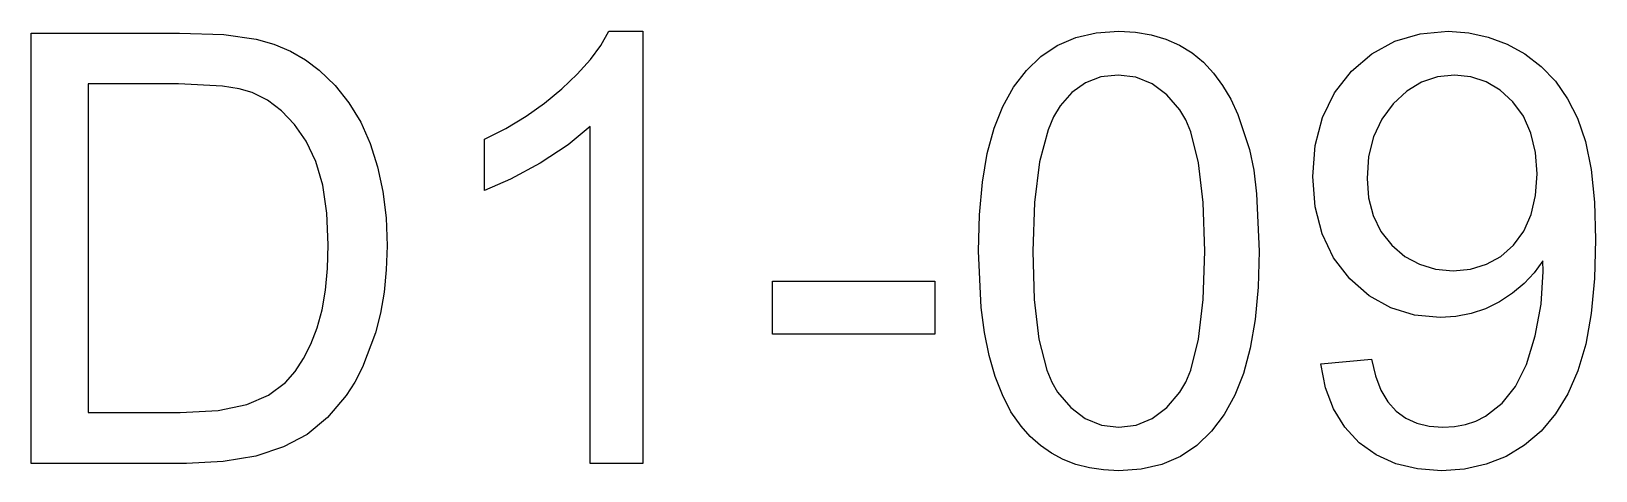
# Model space of a CAD drawing. Header units: millimetres. Extents: x 16 to 413, y -322 to -17.
# Drawn here: x 250 to 260.68, y -130 to -127 of the extents above; entities that cross this region are included whole.
import ezdxf

# ---------------------------------------------------------------- set-up
doc = ezdxf.new("R2010")
doc.units = ezdxf.units.MM
doc.layers.add('engrave', color=5, linetype='Continuous')

msp = doc.modelspace()

# ---------------------------------------------------------------- linework, layer by layer
at = {"layer": 'engrave'}
for points in [[(254.176, -129.95), (253.816, -129.95), (253.816, -127.651), (253.665, -127.776), (253.474, -127.9), (253.273, -128.009), (253.094, -128.086), (253.094, -127.737), (253.241, -127.663), (253.378, -127.58), (253.505, -127.49), (253.623, -127.393), (253.728, -127.292), (253.817, -127.193), (253.889, -127.096), (253.944, -127), (254.176, -127), (254.176, -129.95)], [(256.467, -128.501), (256.474, -128.253), (256.494, -128.031), (256.527, -127.834), (256.574, -127.662), (256.634, -127.513), (256.707, -127.381), (256.794, -127.268), (256.893, -127.172), (257.005, -127.097), (257.132, -127.043), (257.271, -127.011), (257.425, -127), (257.539, -127.006), (257.647, -127.024), (257.747, -127.054), (257.84, -127.095), (257.925, -127.148), (258.003, -127.211), (258.072, -127.285), (258.134, -127.37), (258.189, -127.464), (258.238, -127.569), (258.317, -127.807), (258.346, -127.947), (258.366, -128.109), (258.383, -128.501), (258.376, -128.747), (258.356, -128.968), (258.323, -129.164), (258.277, -129.336), (258.217, -129.485), (258.144, -129.617), (258.058, -129.731), (257.959, -129.827), (257.846, -129.902), (257.72, -129.957), (257.579, -129.989), (257.425, -130), (257.321, -129.995), (257.224, -129.981), (257.132, -129.957), (257.046, -129.924), (256.965, -129.881), (256.89, -129.829), (256.821, -129.767), (256.758, -129.695), (256.689, -129.597), (256.63, -129.483), (256.58, -129.356), (256.54, -129.213), (256.508, -129.057), (256.485, -128.886), (256.467, -128.501)], [(258.804, -129.271), (259.15, -129.238), (259.177, -129.352), (259.214, -129.449), (259.262, -129.53), (259.319, -129.593), (259.385, -129.641), (259.46, -129.676), (259.544, -129.697), (259.637, -129.703), (259.718, -129.699), (259.793, -129.684), (259.864, -129.661), (259.929, -129.627), (260.043, -129.538), (260.134, -129.424), (260.208, -129.274), (260.269, -129.08), (260.309, -128.862), (260.323, -128.639), (260.321, -128.567), (260.262, -128.649), (260.193, -128.723), (260.114, -128.789), (260.025, -128.847), (259.929, -128.894), (259.83, -128.927), (259.727, -128.947), (259.619, -128.954), (259.444, -128.937), (259.283, -128.888), (259.135, -128.805), (259.002, -128.689), (258.892, -128.547), (258.813, -128.383), (258.765, -128.198), (258.749, -127.992), (258.766, -127.779), (258.815, -127.589), (258.898, -127.42), (259.013, -127.273), (259.153, -127.153), (259.31, -127.068), (259.483, -127.017), (259.673, -127), (259.814, -127.01), (259.948, -127.039), (260.076, -127.087), (260.197, -127.154), (260.309, -127.24), (260.406, -127.341), (260.489, -127.46), (260.558, -127.594), (260.612, -127.753), (260.651, -127.944), (260.674, -128.166), (260.681, -128.421), (260.674, -128.688), (260.651, -128.927), (260.613, -129.136), (260.559, -129.318), (260.491, -129.475), (260.407, -129.611), (260.309, -129.729), (260.195, -129.826), (260.069, -129.902), (259.933, -129.956), (259.786, -129.989), (259.629, -130), (259.465, -129.988), (259.316, -129.952), (259.183, -129.892), (259.066, -129.809), (258.968, -129.703), (258.891, -129.578), (258.837, -129.434), (258.804, -129.271)], [(250, -129.95), (250, -127.012), (251.012, -127.012), (251.314, -127.023), (251.535, -127.054), (251.657, -127.089), (251.769, -127.136), (251.872, -127.194), (251.966, -127.265), (252.075, -127.37), (252.169, -127.488), (252.249, -127.621), (252.314, -127.767), (252.364, -127.925), (252.4, -128.094), (252.422, -128.274), (252.429, -128.465), (252.424, -128.628), (252.409, -128.781), (252.385, -128.924), (252.351, -129.058), (252.262, -129.294), (252.209, -129.396), (252.15, -129.486), (252.022, -129.637), (251.883, -129.753), (251.722, -129.838), (251.532, -129.9), (251.311, -129.937), (251.06, -129.95), (250, -129.95)], [(256.838, -128.501), (256.848, -128.832), (256.88, -129.103), (256.933, -129.314), (256.967, -129.396), (257.007, -129.464), (257.097, -129.569), (257.196, -129.644), (257.306, -129.688), (257.425, -129.703), (257.544, -129.688), (257.654, -129.643), (257.753, -129.568), (257.843, -129.463), (257.882, -129.395), (257.917, -129.313), (257.97, -129.102), (258.001, -128.832), (258.012, -128.501), (258.001, -128.169), (257.97, -127.897), (257.917, -127.687), (257.882, -127.604), (257.843, -127.537), (257.753, -127.433), (257.653, -127.358), (257.542, -127.314), (257.421, -127.299), (257.303, -127.312), (257.197, -127.351), (257.104, -127.417), (257.024, -127.509), (256.98, -127.583), (256.943, -127.672), (256.884, -127.891), (256.849, -128.168), (256.838, -128.501)], [(260.281, -127.974), (260.27, -127.827), (260.239, -127.695), (260.188, -127.58), (260.115, -127.481), (260.028, -127.401), (259.933, -127.344), (259.829, -127.31), (259.717, -127.299), (259.601, -127.311), (259.492, -127.348), (259.392, -127.409), (259.299, -127.495), (259.221, -127.6), (259.165, -127.72), (259.131, -127.855), (259.12, -128.004), (259.131, -128.138), (259.163, -128.258), (259.215, -128.366), (259.29, -128.46), (259.379, -128.537), (259.479, -128.591), (259.588, -128.624), (259.707, -128.635), (259.827, -128.624), (259.936, -128.591), (260.033, -128.537), (260.119, -128.46), (260.19, -128.364), (260.24, -128.251), (260.27, -128.121), (260.281, -127.974)], [(250.389, -129.603), (251.016, -129.603), (251.275, -129.59), (251.472, -129.549), (251.62, -129.484), (251.735, -129.397), (251.801, -129.322), (251.858, -129.235), (251.909, -129.136), (251.951, -129.025), (251.985, -128.902), (252.009, -128.767), (252.023, -128.619), (252.028, -128.459), (252.019, -128.242), (251.99, -128.051), (251.943, -127.888), (251.877, -127.751), (251.797, -127.637), (251.709, -127.544), (251.613, -127.471), (251.509, -127.419), (251.419, -127.393), (251.305, -127.374), (251.006, -127.359), (250.389, -127.359), (250.389, -129.603)], [(255.06, -129.068), (255.06, -128.705), (256.168, -128.705), (256.168, -129.068), (255.06, -129.068)]]:
    msp.add_lwpolyline(points, close=True, dxfattribs=at)

doc.saveas('drawing.dxf')
